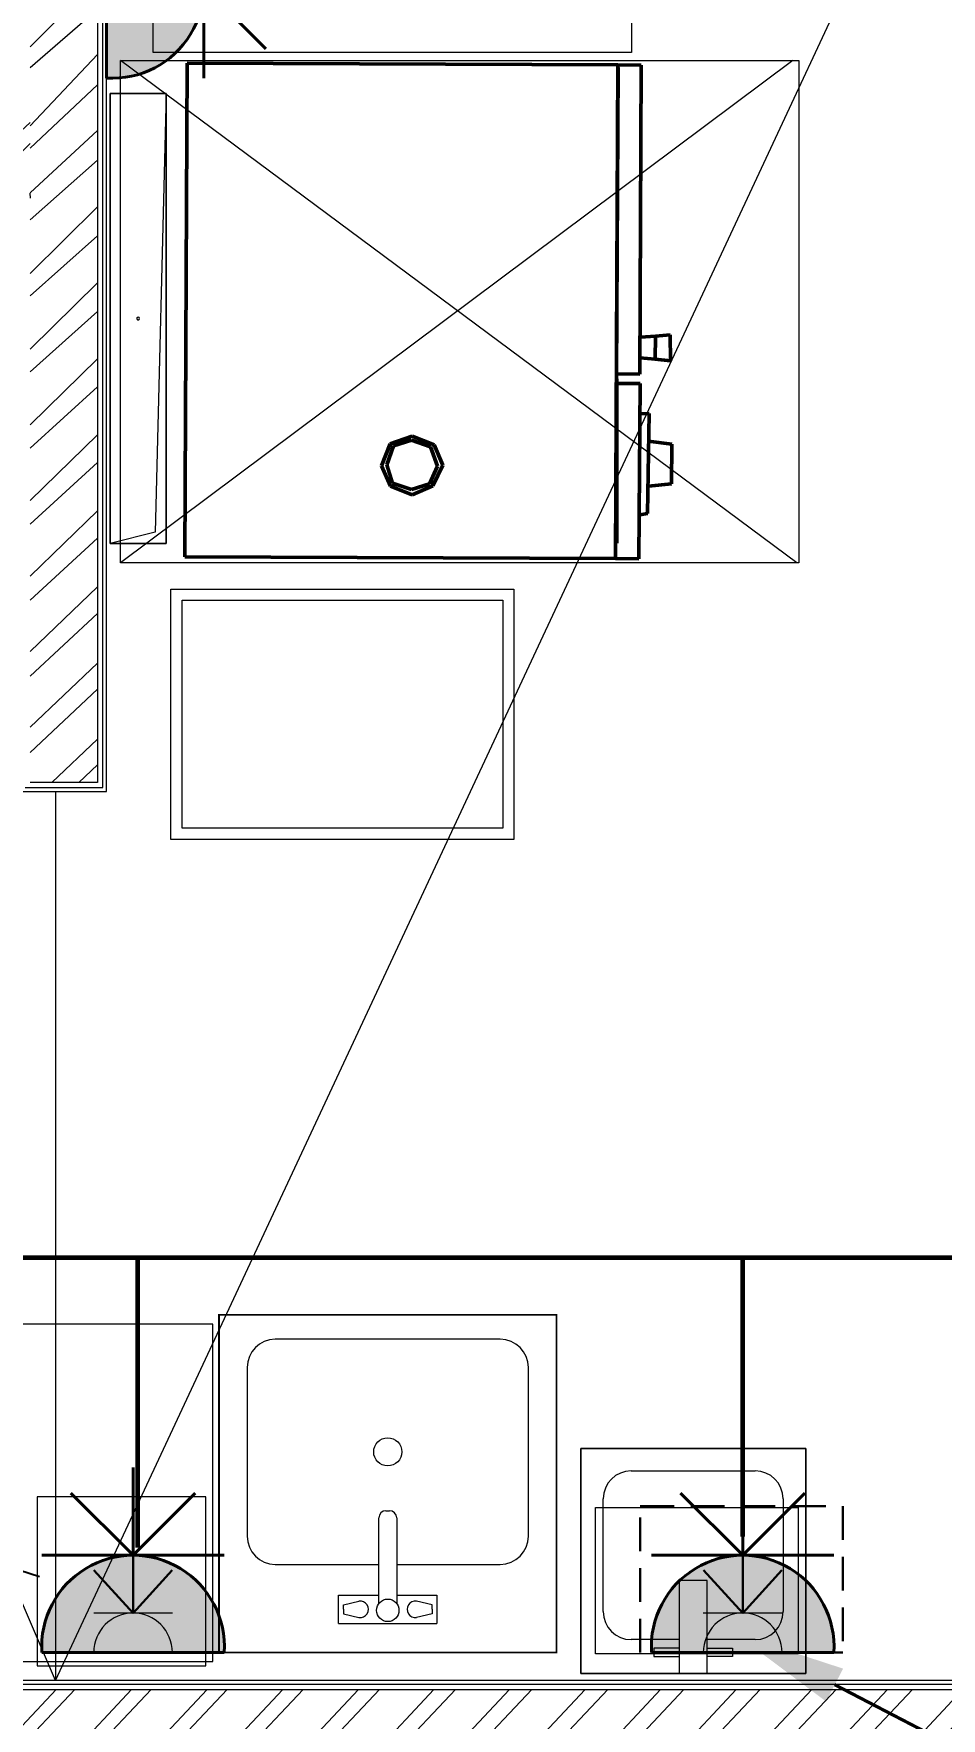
# Model space of a CAD drawing. Header units: millimetres. Extents: x -32 to 417638015, y -35 to 175284279.
# Drawn here: x 416316094 to 416317708, y 175263175 to 175266169 of the extents above; entities that cross this region are included whole.
import ezdxf
from ezdxf import colors
from ezdxf.entities.mleader import LeaderData, LeaderLine
from ezdxf.enums import TextEntityAlignment as Align
from ezdxf.math import Vec2, Vec3

# ---------------------------------------------------------------- set-up
doc = ezdxf.new("R2010")
doc.units = ezdxf.units.MM
doc.linetypes.add('ADSK_Штрих_ш3 п1_5', pattern=[4.5, 3, -1.5])
for name, color, linetype, lineweight in [('_ЭМ_гофра', 5, 'Continuous', 60), ('_ЭМ_ТХ_пищеблок', 7, 'Continuous', 30), ('Атрибут', 7, 'Continuous', 5), ('Обобщенные модели', 7, 'Continuous', 18), ('Оборудование', 7, 'Continuous', 18), ('Оборудование пищеблок', 250, 'Continuous', 5), ('Перекрытие', 7, 'Continuous', 18), ('Пищ_ОБорудование', 7, 'Continuous', 0), ('Сантехника', 7, 'Continuous', 18), ('Стены отделка', 7, 'Continuous', 30), ('Стены штриховка', 7, 'Continuous', 9), ('ТХ_розетки', 3, 'Continuous', 13), ('ШТРИХОВКА', 252, 'Continuous', 15), ('ЭМ', 5, 'Continuous', 40), ('ЭО', 94, 'Continuous', 30)]:
    doc.layers.add(name, color=color, linetype=linetype, lineweight=lineweight)
for name, color, linetype in [('_ЭМ_Надписи', 7, 'Continuous'), ('PDF __ЭМ_Надписи', 7, 'Continuous'), ('ЭОМ_Лотки рабочие', 5, 'Continuous')]:
    doc.layers.add(name, color=color, linetype=linetype)
doc.styles.add('ISOCPEUR', font='isocpeur.ttf', dxfattribs={"width": 0.85, "height": 274.9999999999997})
doc.styles.add('ЭОМ', font='isocpeur.ttf', dxfattribs={"width": 0.85, "height": 250})
pattern_1 = [(45, (-31496.66335460375, 188.9018102923583), (-67.35192090801866, 67.35192090801866), []), (45, (-31451.76205460375, 188.9018102923583), (-67.35192090801866, 67.35192090801866), [])]

# ---------------------------------------------------------------- blocks, each defined once
blk = doc.blocks.new('_ЭМ_ТХ_Пищеблок')
at = {"layer": 'Оборудование', "color": 8}
for p, q in [((59188.55322344889, 36576.87386957018, 2), (57993.3280239724, 35683.87386957018, 2)), ((59195.89722711415, 35683.87386957018, 2), (57993.3280239724, 36576.87386957018, 2)), ((57993.3280239724, 35683.87386957018, 2), (57993.3280239724, 36576.87386957018, 2)), ((57993.3280239724, 36576.87386957018, 2), (59199.3280239724, 36576.87386957018, 2)), ((59199.3280239724, 36576.87386957018, 2), (59199.3280239724, 35683.87386957018, 2)), ((59199.3280239724, 35683.87386957018, 2), (57993.3280239724, 35683.87386957018, 2)), ((58083.07161770304, 35192.35642674469), (58083.07161770304, 35637.35642674469)), ((58083.07161770304, 35637.35642674469), (58693.07161770304, 35637.35642674469)), ((58693.07161770304, 35637.35642674469), (58693.07161770304, 35192.35642674469)), ((58103.07161770304, 35212.35642674469), (58103.07161770304, 35617.35642674469)), ((58103.07161770304, 35617.35642674469), (58673.07161770304, 35617.35642674469)), ((58673.07161770304, 35617.35642674469), (58673.07161770304, 35212.35642674469)), ((58693.07161770304, 35192.35642674469), (58083.07161770304, 35192.35642674469)), ((58673.07161770304, 35212.35642674469), (58103.07161770304, 35212.35642674469)), ((58157.78026868217, 34330.99352608054), (56957.78026868217, 34330.99352608054)), ((58157.78026868217, 33730.99352608054), (58157.78026868217, 34330.99352608054)), ((57845.48283635642, 34023.58272323632), (57845.48283635642, 33723.58272323632)), ((58145.48283635642, 34023.58272323632), (57845.48283635642, 34023.58272323632)), ((58145.48283635642, 33723.58272323632), (58145.48283635642, 34023.58272323632)), ((58838.12086003716, 33744.98499366405), (58838.12086003716, 34004.98499366405)), ((58838.12086003716, 34004.98499366405), (59198.12086003716, 34004.98499366405)), ((59198.12086003716, 34004.98499366405), (59198.12086003716, 33744.98499366405)), ((56957.78026868217, 33730.99352608054), (58157.78026868217, 33730.99352608054)), ((57845.48283635642, 33723.58272323632), (58145.48283635642, 33723.58272323632)), ((59198.12086003716, 33744.98499366405), (58838.12086003716, 33744.98499366405))]:
    blk.add_line(p, q, dxfattribs=at)
at = {"layer": 'Оборудование', "color": 8, "linetype": 'ByBlock', "lineweight": -2}
for p, q in [((58107.7376584087, 35694.82349198661), (58111.96639730409, 36572.38655280252)), ((58111.96639730409, 36572.38655280252), (58877.61889124569, 36569.23394104396)), ((58877.61889124569, 36569.23394104396), (58873.39015235007, 35691.67088022782)), ((58878.39483866456, 36564.50321160047), (58875.41709016729, 36019.91851297696)), ((58918.99401264312, 36568.73339994019), (58877.61889124569, 36569.23394104396)), ((58916.79221156472, 36019.41797187319), (58918.99401264312, 36568.73339994019)), ((58918.14374501701, 36085.22268790682), (58944.55073066521, 36087.12503398955)), ((58944.55073066521, 36087.12503398955), (58944.05018956144, 36045.74991259212)), ((58970.95771631342, 36089.02738007251), (58944.55073066521, 36087.12503398955)), ((58971.23312262876, 36042.92152923136), (58970.95771631342, 36089.02738007251)), ((58916.86725649424, 36048.57829595264), (58944.05018956144, 36045.74991259212)), ((58944.05018956144, 36045.74991259212), (58971.23312262876, 36042.92152923136)), ((58875.76754141203, 36002.97298621549), (58875.41709016729, 36019.91851297696)), ((58875.41709016729, 36019.91851297696), (58916.79221156472, 36019.41797187319)), ((58917.1426628097, 36002.47244511195), (58875.76754141203, 36002.97298621549)), ((58875.76754141203, 36002.97298621549), (58876.21853571071, 35718.85381329525)), ((58914.76527374773, 35691.17033912404), (58917.1426628097, 36002.47244511195)), ((58916.21662553167, 35948.88252639631), (58933.16215229314, 35949.23297764105)), ((58933.16215229314, 35949.23297764105), (58930.73449170426, 35771.51769473287)), ((58512.20227675838, 35909.33398142969), (58473.15499761794, 35895.64233420324)), ((58511.00083316537, 35901.8499135552), (58478.6616744803, 35891.68755217898)), ((58544.46639051381, 35890.3360187267), (58511.00083316537, 35901.8499135552)), ((58551.17451096955, 35893.86530457693), (58512.20227675838, 35909.33398142969)), ((58473.15499761794, 35895.64233420324), (58457.68632076506, 35856.67009999231)), ((58478.6616744803, 35891.68755217898), (58467.14777965192, 35858.2219948303)), ((58557.38209032139, 35856.0194690295), (58544.46639051381, 35890.3360187267)), ((58566.84354920825, 35857.57136386773), (58551.17451096955, 35893.86530457693)), ((58931.46016759635, 35900.37378836889), (58973.61123641278, 35895.14251782163)), ((58973.03565037972, 35824.60707234475), (58973.61123641278, 35895.14251782163)), ((58457.68632076506, 35856.67009999231), (58473.35535900388, 35820.37615928287)), ((58467.14777965192, 35858.2219948303), (58477.31014102814, 35825.88283614512)), ((58543.11485706177, 35824.5313026933), (58557.38209032139, 35856.0194690295)), ((58548.62153392425, 35820.57652066881), (58566.84354920825, 35857.57136386773)), ((58473.35535900388, 35820.37615928287), (58512.32759321481, 35804.90748242987)), ((58477.31014102814, 35825.88283614512), (58510.77569837682, 35814.36894131685)), ((58510.77569837682, 35814.36894131685), (58543.11485706177, 35824.5313026933)), ((58512.32759321481, 35804.90748242987), (58548.62153392425, 35820.57652066881)), ((58932.43647640105, 35820.37688400503), (58973.03565037972, 35824.60707234475)), ((58930.73449170426, 35771.51769473287), (58916.54230337392, 35769.18985247589)), ((58873.39015235007, 35691.67088022782), (58107.7376584087, 35694.82349198661)), ((58873.39015235007, 35691.67088022782), (58914.76527374773, 35691.17033912404))]:
    blk.add_line(p, q, dxfattribs=at)
at = {"layer": 'Оборудование', "color": 8, "linetype": 'ADSK_Штрих_ш3 п1_5', "lineweight": 30, "ltscale": 20}
for p, q in [((58917.63936277555, 33747.17989663273), (58917.63936277555, 34007.17989663273)), ((58917.63936277555, 34007.17989663273), (59277.63936277555, 34007.17989663273)), ((59277.63936277555, 34007.17989663273), (59277.63936277555, 33747.17989663273)), ((59277.63936277555, 33747.17989663273), (58917.63936277555, 33747.17989663273))]:
    blk.add_line(p, q, dxfattribs=at)
at = {"layer": 'Оборудование пищеблок', "color": 8}
blk.add_lwpolyline([(58901.91626988686, 36991.21493121373), (58901.91626988686, 36591.21493121373), (58051.91626988686, 36591.21493121373), (58051.91626988686, 36991.21493121373)], close=True, dxfattribs=at)
at = {"layer": 'Пищ_ОБорудование', "color": 8}
for p, q in [((58452.80135896728, 33834.05527585702), (58452.80135896728, 33986.50608191365)), ((58465.50135896729, 33999.20608191366), (58471.85135896729, 33999.20608191366)), ((58484.55135896728, 33986.50608191365), (58484.55135896726, 33834.28620004733)), ((58381.36385896729, 33848.93342507032), (58452.80135896728, 33848.93342507032)), ((58381.36385896729, 33798.93342507032), (58381.36385896729, 33848.93342507032)), ((58484.55135896726, 33848.93342507032), (58555.98885896729, 33848.93342507032)), ((58555.98885896729, 33848.93342507032), (58555.98885896729, 33798.93342507032)), ((58381.36385896729, 33798.93342507032), (58555.98885896729, 33798.93342507032))]:
    blk.add_line(p, q, dxfattribs=at)
at = {"layer": 'Пищ_ОБорудование', "color": 8, "lineweight": 15, "const_width": 3}
blk.add_lwpolyline([(58168.67635896729, 34347.17989663273), (58768.67635896729, 34347.17989663273), (58768.67635896729, 33747.17989663273), (58168.67635896729, 33747.17989663273)], close=True, dxfattribs=at)
at = {"layer": 'Пищ_ОБорудование', "color": 8, "lineweight": 0}
for points in [[(58718.67635896729, 34119.71817822517), (58718.67635896729, 34253.84317822519, 0.414213562373095), (58668.67635896729, 34303.84317822519), (58268.67635896729, 34303.84317822519, 0.414213562373095), (58218.67635896729, 34253.84317822519), (58218.67635896729, 33953.84317822519, 0.4142135623730893), (58268.67635896729, 33903.84317822519), (58452.80135896728, 33903.84317822519)], [(58484.55135896727, 33903.84317822519), (58668.67635896729, 33903.84317822519, 0.414213562373095), (58718.67635896729, 33953.84317822519), (58718.67635896729, 34119.71817822517)]]:
    blk.add_lwpolyline(points, format="xyb", dxfattribs=at)
at = {"layer": 'Пищ_ОБорудование', "color": 8}
for points in [[(58389.83357370138, 33823.93342507032), (58389.83357370138, 33823.93342507032), (58389.83357370138, 33831.93342507032), (58417.53142058822, 33838.35492624787)], [(58547.5191442332, 33823.93342507032), (58547.5191442332, 33823.93342507032), (58547.5191442332, 33831.93342507032), (58519.82129734637, 33838.35492624787)], [(58389.83357370138, 33823.93342507032), (58389.83357370138, 33823.93342507032), (58389.83357370138, 33815.93342507032), (58417.53142058822, 33809.51192389277)], [(58547.5191442332, 33823.93342507032), (58547.5191442332, 33823.93342507032), (58547.5191442332, 33815.93342507032), (58519.82129734637, 33809.51192389277)]]:
    blk.add_lwpolyline(points, dxfattribs=at)
at = {"layer": 'Пищ_ОБорудование', "color": 8, "lineweight": 0}
for centre, radius in [((58468.67635896729, 34103.84317822519), 25), ((58468.67635896729, 33822.12131718719), 20)]:
    blk.add_circle(centre, radius, dxfattribs=at)
at = {"layer": 'Пищ_ОБорудование', "color": 8}
blk.add_circle((58468.67635896729, 33822.12131718719), 20.00000000000063, dxfattribs=at)
for centre, radius, start, end in [((58465.50135896729, 33986.50608191365), 12.7, 90, 180), ((58471.85135896729, 33986.50608191365), 12.7, 0, 90), ((58419.8326342248, 33823.93342507033), 14.60394742578509, 260.933844949867, 99.06615505013308), ((58517.52008370979, 33823.93342507033), 14.60394742578509, 80.93384494986695, 279.0661550501331)]:
    blk.add_arc(centre, radius, start, end, dxfattribs=at)
at = {"layer": 'ТХ_розетки', "color": 8, "lineweight": 0}
blk.add_line((59169.68426322911, 33747.17989663273), (59029.68426322911, 33747.17989663273), dxfattribs=at)
at = {"layer": 'Атрибут', "color": 8, "style": 'ISOCPEUR', "width": 0.85}
blk.add_attdef('№_ПОЗИЦИИ', text='', height=150, rotation=90, dxfattribs=at).set_placement((58331.67525722168, 39155.16258932042), align=Align.MIDDLE_CENTER)
blk = doc.blocks.new('ТХ пищеблок....')
at = {"layer": 'Оборудование', "color": 8}
for p, q in [((5328.03637521551, 20351.73121116415, 2), (5328.03637521551, 21244.73121116415, 2)), ((5328.03637521551, 21244.73121116415, 2), (6534.03637521551, 21244.73121116415, 2)), ((6523.261574691976, 21244.73121116415, 2), (5328.03637521551, 20351.73121116415, 2)), ((6530.605578357237, 20351.73121116415, 2), (5328.03637521551, 21244.73121116415, 2)), ((6534.03637521551, 21244.73121116415, 2), (6534.03637521551, 20351.73121116415, 2)), ((6534.03637521551, 20351.73121116415, 2), (5328.03637521551, 20351.73121116415, 2)), ((5417.779968946124, 19860.21376833867), (5417.779968946124, 20305.21376833867)), ((5417.779968946124, 20305.21376833867), (6027.779968946124, 20305.21376833867)), ((6027.779968946124, 20305.21376833867), (6027.779968946124, 19860.21376833867)), ((5437.779968946124, 19880.21376833867), (5437.779968946124, 20285.21376833867)), ((5437.779968946124, 20285.21376833867), (6007.779968946124, 20285.21376833867)), ((6007.779968946124, 20285.21376833867), (6007.779968946124, 19880.21376833867)), ((6027.779968946124, 19860.21376833867), (5417.779968946124, 19860.21376833867)), ((6007.779968946124, 19880.21376833867), (5437.779968946124, 19880.21376833867)), ((5492.48861992528, 18998.85086767445), (4292.48861992528, 18998.85086767445)), ((5492.48861992528, 18398.85086767445), (5492.48861992528, 18998.85086767445)), ((5180.191187599557, 18691.44006483024), (5180.191187599557, 18391.44006483024)), ((5480.191187599557, 18691.44006483024), (5180.191187599557, 18691.44006483024)), ((5480.191187599557, 18391.44006483024), (5480.191187599557, 18691.44006483024)), ((6172.829211280274, 18412.84233525803), (6172.829211280274, 18672.84233525803)), ((6172.829211280274, 18672.84233525803), (6532.829211280274, 18672.84233525803)), ((6532.829211280274, 18672.84233525803), (6532.829211280274, 18412.84233525803)), ((4292.48861992528, 18398.85086767445), (5492.48861992528, 18398.85086767445)), ((5180.191187599557, 18391.44006483024), (5480.191187599557, 18391.44006483024)), ((6532.829211280274, 18412.84233525803), (6172.829211280274, 18412.84233525803))]:
    blk.add_line(p, q, dxfattribs=at)
at = {"layer": 'Оборудование', "color": 8, "linetype": 'ByBlock', "lineweight": -2}
for p, q in [((5442.446009651816, 20362.68083358055), (5446.674748547201, 21240.24389439647)), ((5446.674748547201, 21240.24389439647), (6212.327242488798, 21237.09128263791)), ((6212.327242488798, 21237.09128263791), (6208.098503593181, 20359.52822182176)), ((6213.103189907677, 21232.36055319442), (6210.125441410404, 20687.77585457091)), ((6253.70236388623, 21236.59074153414), (6212.327242488798, 21237.09128263791)), ((6251.500562807836, 20687.27531346714), (6253.70236388623, 21236.59074153414)), ((6252.852096260118, 20753.08002950076), (6279.259081908327, 20754.9823755835)), ((6279.259081908327, 20754.9823755835), (6278.758540804556, 20713.60725418606)), ((6305.666067556536, 20756.88472166646), (6279.259081908327, 20754.9823755835)), ((6305.941473871877, 20710.77887082531), (6305.666067556536, 20756.88472166646)), ((6251.575607737352, 20716.43563754659), (6278.758540804556, 20713.60725418606)), ((6278.758540804556, 20713.60725418606), (6305.941473871877, 20710.77887082531)), ((6210.475892655144, 20670.83032780944), (6210.125441410404, 20687.77585457091)), ((6210.125441410404, 20687.77585457091), (6251.500562807836, 20687.27531346714)), ((6251.851014052809, 20670.3297867059), (6210.475892655144, 20670.83032780944)), ((6210.475892655144, 20670.83032780944), (6210.926886953821, 20386.7111548892)), ((6249.473624990846, 20359.02768071799), (6251.851014052809, 20670.3297867059)), ((6250.924976774782, 20616.73986799025), (6267.870503536251, 20617.09031923499)), ((6267.870503536251, 20617.09031923499), (6265.442842947377, 20439.37503632682)), ((5846.910628001497, 20577.19132302364), (5807.86334886105, 20563.49967579718)), ((5885.88286221266, 20561.72264617088), (5846.910628001497, 20577.19132302364)), ((5807.86334886105, 20563.49967579718), (5792.394672008173, 20524.52744158625)), ((5813.370025723416, 20559.54489377292), (5801.85613089503, 20526.07933642424)), ((5845.709184408479, 20569.70725514914), (5813.370025723416, 20559.54489377292)), ((5879.174741756928, 20558.19336032064), (5845.709184408479, 20569.70725514914)), ((5892.090441564505, 20523.87681062345), (5879.174741756928, 20558.19336032064)), ((5901.551900451363, 20525.42870546167), (5885.88286221266, 20561.72264617088)), ((6266.168518839462, 20568.23112996283), (6308.319587655889, 20562.99985941558)), ((6307.744001622836, 20492.46441393869), (6308.319587655889, 20562.99985941558)), ((5792.394672008173, 20524.52744158625), (5808.063710246992, 20488.23350087681)), ((5801.85613089503, 20526.07933642424), (5812.018492271251, 20493.74017773906)), ((5877.823208304879, 20492.38864428725), (5892.090441564505, 20523.87681062345)), ((5883.329885167361, 20488.43386226275), (5901.551900451363, 20525.42870546167)), ((5808.063710246992, 20488.23350087681), (5847.035944457923, 20472.76482402382)), ((5812.018492271251, 20493.74017773906), (5845.484049619932, 20482.22628291079)), ((5845.484049619932, 20482.22628291079), (5877.823208304879, 20492.38864428725)), ((5847.035944457923, 20472.76482402382), (5883.329885167361, 20488.43386226275)), ((6267.144827644166, 20488.23422559898), (6307.744001622836, 20492.46441393869)), ((6265.442842947377, 20439.37503632682), (6251.250654617033, 20437.04719406983)), ((6208.098503593181, 20359.52822182176), (5442.446009651816, 20362.68083358055)), ((6208.098503593181, 20359.52822182176), (6249.473624990846, 20359.02768071799))]:
    blk.add_line(p, q, dxfattribs=at)
at = {"layer": 'Оборудование', "color": 8, "linetype": 'ADSK_Штрих_ш3 п1_5', "lineweight": 30, "ltscale": 20}
for p, q in [((6252.347714018659, 18415.03723822668), (6252.347714018659, 18675.03723822668)), ((6252.347714018659, 18675.03723822668), (6612.347714018659, 18675.03723822668)), ((6612.347714018659, 18675.03723822668), (6612.347714018659, 18415.03723822668)), ((6612.347714018659, 18415.03723822668), (6252.347714018659, 18415.03723822668))]:
    blk.add_line(p, q, dxfattribs=at)
at = {"layer": 'Оборудование пищеблок', "color": 8}
blk.add_lwpolyline([(6236.624621129944, 21659.07227280771), (6236.624621129944, 21259.07227280771), (5386.624621129944, 21259.07227280771), (5386.624621129944, 21659.07227280771)], close=True, dxfattribs=at)
at = {"layer": 'Пищ_ОБорудование', "color": 8}
for p, q in [((5800.209710210387, 18667.06342350761), (5806.559710210422, 18667.06342350761)), ((5787.509710210375, 18501.91261745099), (5787.509710210375, 18654.3634235076)), ((5819.259710210375, 18654.3634235076), (5819.259710210375, 18502.1435416413)), ((5716.072210210375, 18516.79076666426), (5787.509710210375, 18516.79076666426)), ((5716.072210210375, 18466.79076666426), (5716.072210210375, 18516.79076666426)), ((5819.259710210375, 18516.79076666426), (5890.697210210375, 18516.79076666426)), ((5890.697210210375, 18516.79076666426), (5890.697210210375, 18466.79076666426)), ((5716.072210210375, 18466.79076666426), (5890.697210210375, 18466.79076666426))]:
    blk.add_line(p, q, dxfattribs=at)
at = {"layer": 'Пищ_ОБорудование', "color": 8, "lineweight": 15, "const_width": 3}
blk.add_lwpolyline([(5503.384710210375, 19015.03723822668), (6103.384710210375, 19015.03723822668), (6103.384710210375, 18415.03723822668), (5503.384710210375, 18415.03723822668)], close=True, dxfattribs=at)
at = {"layer": 'Пищ_ОБорудование', "color": 8, "lineweight": 0}
for points in [[(6053.384710210375, 18787.5755198191), (6053.384710210375, 18921.70051981916, 0.414213562373095), (6003.384710210375, 18971.70051981916), (5603.384710210375, 18971.70051981916, 0.414213562373095), (5553.384710210375, 18921.70051981916), (5553.384710210375, 18621.70051981916, 0.4142135623730893), (5603.384710210375, 18571.70051981916), (5787.509710210375, 18571.70051981916)], [(5819.259710210375, 18571.70051981916), (6003.384710210375, 18571.70051981916, 0.414213562373095), (6053.384710210375, 18621.70051981916), (6053.384710210375, 18787.5755198191)]]:
    blk.add_lwpolyline(points, format="xyb", dxfattribs=at)
at = {"layer": 'Пищ_ОБорудование', "color": 8}
for points in [[(5724.541924944497, 18491.79076666426), (5724.541924944497, 18491.79076666426), (5724.541924944497, 18499.79076666426), (5752.239771831315, 18506.21226784179)], [(5882.227495476312, 18491.79076666426), (5882.227495476312, 18491.79076666426), (5882.227495476312, 18499.79076666426), (5854.529648589494, 18506.21226784179)], [(5724.541924944497, 18491.79076666426), (5724.541924944497, 18491.79076666426), (5724.541924944497, 18483.79076666426), (5752.239771831315, 18477.36926548672)], [(5882.227495476312, 18491.79076666426), (5882.227495476312, 18491.79076666426), (5882.227495476312, 18483.79076666426), (5854.529648589494, 18477.36926548672)]]:
    blk.add_lwpolyline(points, dxfattribs=at)
at = {"layer": 'Пищ_ОБорудование', "color": 8, "lineweight": 0}
for centre, radius in [((5803.384710210375, 18771.70051981916), 25), ((5803.384710210375, 18489.97865878115), 20)]:
    blk.add_circle(centre, radius, dxfattribs=at)
at = {"layer": 'Пищ_ОБорудование', "color": 8}
blk.add_circle((5803.384710210375, 18489.97865878115), 20.00000000000063, dxfattribs=at)
for centre, radius, start, end in [((5800.209710210387, 18654.3634235076), 12.7, 90, 180), ((5806.559710210422, 18654.3634235076), 12.7, 0, 90), ((5754.540985467902, 18491.79076666426), 14.60394742578509, 260.9338449485662, 99.06615505143377), ((5852.228434952907, 18491.79076666426), 14.60394742578509, 80.93384494856623, 279.0661550514338)]:
    blk.add_arc(centre, radius, start, end, dxfattribs=at)
at = {"layer": 'ТХ_розетки', "color": 8, "lineweight": 30}
for p, q in [((5350.570294138975, 18485.03723822668), (5350.570294138975, 18585.03723822668)), ((6434.392614472192, 18485.03723822668), (6434.392614472192, 18585.03723822668)), ((5280.756890157936, 18561.09599253983), (5350.570294138975, 18485.03723822668)), ((5420.383698120015, 18561.09599253983), (5350.570294138975, 18485.03723822668)), ((6364.579210491152, 18561.09599253983), (6434.392614472192, 18485.03723822668)), ((6504.206018453231, 18561.09599253983), (6434.392614472192, 18485.03723822668))]:
    blk.add_line(p, q, dxfattribs=at)
at = {"layer": 'ТХ_розетки', "color": 8, "lineweight": 0}
for p, q in [((5420.570294138975, 18485.03723822668), (5280.570294138975, 18485.03723822668)), ((6504.392614472192, 18485.03723822668), (6364.392614472192, 18485.03723822668)), ((5420.570294138975, 18415.03723822668), (5280.570294138975, 18415.03723822668)), ((6504.392614472192, 18415.03723822668), (6364.392614472192, 18415.03723822668))]:
    blk.add_line(p, q, dxfattribs=at)
for centre in [(5350.570294138975, 18415.03723822668), (6434.392614472192, 18415.03723822668)]:
    blk.add_arc(centre, 70, 0, 180, dxfattribs=at)
blk = doc.blocks.new('1 этаж')
at = {"layer": 'Стены штриховка'}
h = blk.add_hatch(dxfattribs=at)
h.set_pattern_fill('ANSI32', color=8, scale=10)
h.set_pattern_definition(pattern_1)
h.paths.add_polyline_path([(52009.72744670551, 36756.00458051563), (51889.72744670551, 36758.03416675469), (51889.72744670551, 33327.30453593125), (52009.72744670551, 33327.30453593125)])
h.paths.add_polyline_path([(51889.72744670551, 34752.83762857817), (51882.77834950708, 34765.18170692473), (49538.08537243839, 34765.18170692473), (49538.08537243839, 34645.18170692473), (51889.72744670551, 34645.18170692473)])
h.paths.add_polyline_path([(51889.72744670551, 34495.1817069247), (49538.08537243839, 34495.18170692475), (49538.08537243839, 34375.1817069247), (51889.72744670551, 34375.1817069247)])
h = blk.add_hatch(dxfattribs=at)
h.set_pattern_fill('ANSI32', color=8, scale=10)
h.set_pattern_definition(pattern_1)
h.paths.add_polyline_path([(53537.39803568236, 31715.18170692473), (50490.65650636892, 31715.18170692474), (50490.65650636892, 31595.18170692469), (53537.39803568236, 31595.18170692469)])
h.paths.add_polyline_path([(55466.96750310625, 31715.18170692474), (54587.39803568236, 31715.18170692473), (54587.39803568236, 31595.18170692469), (55467.77627467681, 31595.18170692469)])
h.paths.add_polyline_path([(50370.19297293841, 31595.1817069247), (50490.19297293836, 31595.1817069247), (50490.19297293836, 33454.46102923344), (50370.19297293841, 33454.46102923344), (50370.19297293841, 31715.18170692477)])
at = {"layer": 'Обобщенные модели', "color": 8}
for p, q in [((52031.7774467055, 33752.23170692471), (52031.7774467055, 34552.23170692471)), ((52031.7774467055, 34552.23170692471), (52131.7774467055, 34552.23170692471)), ((52131.7774467055, 34552.23170692471), (52031.7774467055, 34552.23170692471)), ((52031.7774467055, 34552.23170692471), (52031.7774467055, 33752.23170692471)), ((52131.7774467055, 34552.23170692471), (52111.77744670551, 33772.23170692471)), ((52131.7774467055, 34552.23170692471), (52131.7774467055, 33752.23170692471)), ((52131.7774467055, 33752.23170692471), (52131.7774467055, 34552.23170692471)), ((52111.77744670551, 33772.23170692471), (52031.7774467055, 33752.23170692471)), ((52131.7774467055, 33752.23170692471), (52031.7774467055, 33752.23170692471)), ((52031.7774467055, 33752.23170692471), (52131.7774467055, 33752.23170692471))]:
    blk.add_line(p, q, dxfattribs=at)
for radius, start, end in [(2.500000000000002, 0, 180), (2.499999999999998, 120.0000000000624, 180), (2.500000000000002, 180, 0), (2.499999999999999, 239.9999999999376, 344.9999999998312), (2.500000000000002, 15.00000000016882, 90)]:
    blk.add_arc((52081.7774467055, 34152.23170692471), radius, start, end, dxfattribs=at)
at = {"layer": 'Перекрытие', "color": 8}
for p, q in [((51934.72744670551, 31731.08170692472), (53513.08537243842, 35111.62990612256)), ((51934.72744670551, 31731.08170692472), (51096.64802884997, 33681.62990612257)), ((51934.72744670551, 33311.40453593126), (51934.72744670551, 31731.08170692472))]:
    blk.add_line(p, q, dxfattribs=at)
at = {"layer": 'Сантехника', "color": 8}
for p, q in [((52868.42931544402, 32143.95675747143), (52868.42931544402, 31743.95675747143)), ((53268.42931544402, 32143.95675747143), (52868.42931544402, 32143.95675747143)), ((52868.42931544402, 32143.95675747143), (53268.42931544402, 32143.95675747143)), ((52868.42931544402, 31743.95675747143), (52868.42931544402, 32143.95675747143)), ((53268.42931544402, 31743.95675747143), (53268.42931544402, 32143.95675747143)), ((53268.42931544402, 32143.95675747143), (53268.42931544402, 31743.95675747143)), ((52958.43005345092, 32103.95749614492), (53178.42931544403, 32103.95749614492)), ((52908.43005345092, 31853.95601880207), (52908.43005345092, 32053.95749614492)), ((53228.42931544402, 32053.95749614493), (53228.42931544402, 31853.95601880207)), ((53043.42926283661, 31908.96967294649), (53043.42926283661, 31743.95675747143)), ((53093.42936805138, 31908.96967294649), (53043.42926283661, 31908.96967294649)), ((53093.42936805138, 31743.95675747143), (53093.42936805138, 31908.96967294649)), ((53043.42926283661, 31803.95601880207), (52958.43005345092, 31803.95601880207)), ((53178.42931544402, 31803.95601880207), (53093.42936805138, 31803.95601880207)), ((52998.42926283661, 31788.95676311076), (52998.42926283661, 31773.9567681583)), ((53043.42926283661, 31788.95676311076), (52998.42926283661, 31788.95676311076)), ((52998.42926283661, 31773.9567681583), (53043.42926283661, 31773.9567681583)), ((53093.42936805138, 31788.95675183093), (53138.42931544402, 31788.95675183093)), ((53138.42931544402, 31773.95673490798), (53093.42936805138, 31773.95673490798)), ((53138.42931544402, 31788.95675183093), (53138.42931544402, 31773.95673490798)), ((52868.42931544402, 31743.95675747143), (53268.42931544402, 31743.95675747143)), ((53268.42931544402, 31743.95675747143), (52868.42931544402, 31743.95675747143))]:
    blk.add_line(p, q, dxfattribs=at)
for centre, radius, start, end in [((52958.43005345092, 32053.95749614492), 49.99999999999994, 90, 180), ((53178.42931544403, 32053.95749614493), 49.99999999999496, 0, 90), ((52958.43005345092, 31853.95601880207), 50.00000000000004, 180, 270), ((53178.42931544402, 31853.95601880207), 50.00000000000545, 270, 0)]:
    blk.add_arc(centre, radius, start, end, dxfattribs=at)
at = {"layer": 'Стены отделка', "color": 8, "lineweight": 9}
for p, q in [((52009.72744670551, 36756.00458051563), (52009.72744670551, 33327.30453593125)), ((52025.6274467055, 33311.40453593126), (52025.6274467055, 36726.00028996784)), ((52009.72744670551, 33327.30453593125), (51889.72744670551, 33327.30453593125)), ((51873.82744670555, 33311.40453593127), (52025.6274467055, 33311.40453593126)), ((53537.39803568233, 31731.08170692472), (50506.09297293832, 31731.08170692471))]:
    blk.add_line(p, q, dxfattribs=at)
at = {"layer": 'Стены штриховка', "color": 8}
for p, q in [((52018.72744670551, 33318.30453593127), (52018.72744670551, 36726.00028996784)), ((51880.72744670554, 33318.30453593122), (52018.72744670548, 33318.30453593127)), ((50490.19297293836, 31715.18170692474), (53537.39803568233, 31715.18170692473)), ((53537.39803568233, 31724.18170692474), (50499.19297293833, 31724.18170692474))]:
    blk.add_line(p, q, dxfattribs=at)
at = {"layer": 'ЭОМ_Лотки рабочие'}
blk.add_blockref('ТХ пищеблок....', (46722.0575752336, 13366.04446869802), dxfattribs=at)
blk = doc.blocks.new('3-х фазная розетка')
at = {"layer": 'ЭМ'}
h = blk.add_hatch(color=5, dxfattribs=at)
h.dxf.hatch_style = 1
h.paths.add_polyline_path([(3.562308847904205e-08, 172.7668798641389, 0.4331552739635268), (-162.010903640883, 1.455191522836685e-11), (3.562308847904205e-08, 0)])
h.paths.add_polyline_path([(3.562308847904205e-08, 172.7668798641389), (3.562308847904205e-08, 0), (162.0109036406502, -1.455191522836685e-11, 0.4331552738330124)])
at = {"layer": 'ЭМ', "color": 5}
for p, q in [((-1.164153218269348e-10, 172.7668798641389), (3.562308847904205e-08, 328.8685355658963)), ((3.562308847904205e-08, 172.7668798641535), (-110.3805392655777, 283.147419165296)), ((3.562308847904205e-08, 172.7668798641535), (110.3805393367074, 283.147419165296)), ((-162.0109036312206, 172.7668798654486), (162.0109036504291, 172.766879865434)), ((-162.0109036406502, 1.455191522836685e-11), (162.0109036406502, -1.455191522836685e-11))]:
    blk.add_line(p, q, dxfattribs=at)
blk.add_arc((-1.164153218269348e-10, 10.42115792777622), 162.3457219363612, 356.3195877741796, 183.6804122258203, dxfattribs=at)

msp = doc.modelspace()

# ---------------------------------------------------------------- linework, layer by layer
at = {"layer": '_ЭМ_гофра', "linetype": 'ByBlock'}
for points in [[(416315552.2100669, 175263274.8448803), (416315552.2100669, 175263993.9762695), (416318047.7447964, 175263993.9762695)], [(416316279.1967365, 175263478.2448803), (416316279.1967365, 175263993.9762695)], [(416317354.5512801, 175263498.0199308), (416317354.5512801, 175263993.9762695)]]:
    msp.add_lwpolyline(points, dxfattribs=at)
at = {"layer": 'PDF __ЭМ_Надписи', "lineweight": 25}
for points in [[(416316104.1577091, 175263426.3559227), (416308111.6726974, 175266000.2070282), (416304669.9935054, 175266000.2070282)], [(416317518.1427853, 175263235.8527679), (416322852.1105368, 175260463.0361987), (416325180.4297934, 175260463.0361987)]]:
    msp.add_lwpolyline(points, dxfattribs=at)

# ---------------------------------------------------------------- block references
at = {"layer": '_ЭМ_ТХ_пищеблок', "lineweight": 50}
msp.add_blockref('_ЭМ_ТХ_Пищеблок', (416258254.8670169, 175229544.5649611), dxfattribs=at)
at = {"layer": 'ШТРИХОВКА'}
msp.add_blockref('1 этаж', (416264198.1010904, 175231510.6631508), dxfattribs=at)
at = {"layer": 'ЭО', "rotation": 270}
msp.add_blockref('3-х фазная розетка', (416316223.7285371, 175266252.2929404), dxfattribs=at)
at = {"layer": 'ЭО'}
for p in [(416316270.7289597, 175263291.7448578), (416317354.5512801, 175263291.7448578)]:
    msp.add_blockref('3-х фазная розетка', p, dxfattribs=at)

# ---------------------------------------------------------------- leaders
at = {"layer": '_ЭМ_Надписи', "color": 7, "ltscale": 5}
ml = msp.add_multileader_mtext('Standard', dxfattribs=at)
ml.set_content('{\\C0;ЩРС-П\\fGOST Common|b0|i0|c204|p34;\\W0.9;\\C256;Б3\\fISOCPEUR|b0|i0|c204|p34;\\W0.85; Гр2\\P\\C0;Водонагреватель проточный (ЭВПЗ)\\P\\fGOST Common|b0|i0|c0|p34;\\W0.9;\\C256;h=\\fISOCPEUR|b0|i0|c204|p34;\\W0.85;\\C0;1\\fGOST Common|b0|i0|c204|p34;\\W0.9;\\C256;.8м}', color=1, style='ЭОМ')
ml.set_leader_properties()
ml.build(insert=Vec2(0, 0))
ml.multileader.update_dxf_attribs({"text_left_attachment_type": 6, "text_right_attachment_type": 6, "dogleg_length": 0, "arrow_head_size": 200})
ctx = ml.context
ctx.base_point, ctx.char_height, ctx.arrow_head_size, ctx.landing_gap_size, ctx.plane_origin = Vec3(416322851.0418009, 175260462.2455615), 250, 200, 0, Vec3(416296823.9817748, 175284689.3458931)
ctx.left_attachment, ctx.right_attachment = 6, 6
notes = []
notes.append((ctx, [(0, (1, 1, 0), (416322851.0418009, 175260462.2455615), (1, 0), 0, [(0, [(416317340.4606066, 175263326.0999837)], 0, [])])]))
ctx.mtext.insert, ctx.mtext.width, ctx.mtext.defined_height, ctx.mtext.flow_direction = Vec3(416322851.0418009, 175260762.2455615), 3115.363338570618, 614.6704997353966, 5
for ctx, leaders in notes:
    for number, flags, end, landing, length, lines in leaders:
        leader = LeaderData()
        leader.index, (leader.has_last_leader_line, leader.has_dogleg_vector, leader.attachment_direction) = number, flags
        leader.last_leader_point, leader.dogleg_vector, leader.dogleg_length = Vec3(end), Vec3(landing), length
        for number, points, colour, breaks in lines:
            line = LeaderLine()
            line.index, line.vertices, line.color, line.breaks = number, Vec3.list(points), colors.encode_raw_color(colour), breaks
            leader.lines.append(line)
        ctx.leaders.append(leader)

doc.saveas('drawing.dxf')
